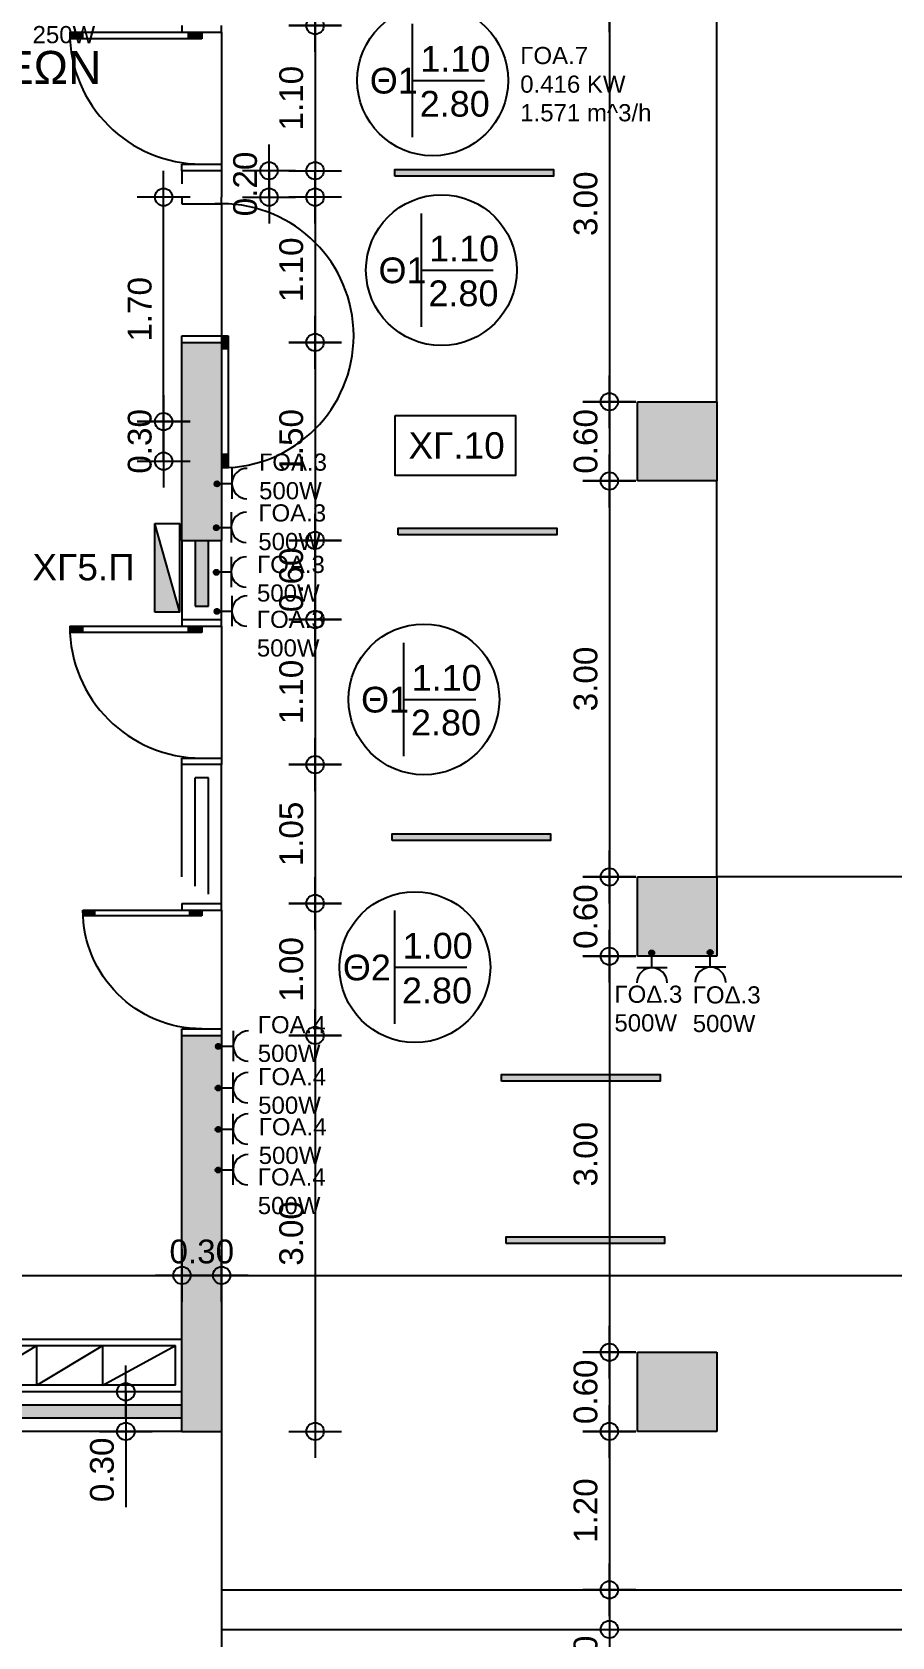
# Model space of a CAD drawing. Header units: metres. Extents: x -11 to 85, y -301 to 135.
# Drawn here: x 20.99 to 27.5, y 13.59 to 25.75 of the extents above; entities that cross this region are included whole.
import ezdxf

# ---------------------------------------------------------------- set-up
doc = ezdxf.new("R2010")
doc.units = ezdxf.units.M
doc.header["$LTSCALE"] = 0.036
doc.header["$PDMODE"] = 2
for name, color, linetype in [('arxitek corofos', 252, 'Continuous'), ('DIMBLK', 252, 'Continuous'), ('electext', 20, 'Continuous'), ('Epipla', 252, 'Continuous'), ('hatch color', 252, 'Continuous'), ('HLEK-SYMBOL', 3, 'Continuous'), ('HLEK_FL001_SYMBOLS', 230, 'Continuous'), ('Parathira', 252, 'Continuous')]:
    doc.layers.add(name, color=color, linetype=linetype)
doc.styles.add('COMU-N', font='arial.ttf')
doc.styles.get("Standard").update_dxf_attribs({"font": 'arial.ttf'})
doc.styles.add('W4MS2', font='W4MS2.shx')
doc.dimstyles.new('CADWDOT', dxfattribs={"dimscale": 0.1, "dimtxt": 1.8, "dimasz": 0.08, "dimexe": 2, "dimexo": 0, "dimgap": 0.09, "dimtad": 0, "dimrnd": 0.001, "dimzin": 0, "dimdsep": 46, "dimtxsty": 'Standard', "dimblk1": 'ARTDIM', "dimblk2": 'ARTDIM', "dimsah": 1, "dimcen": 0.09, "dimdle": 0.05, "dimse1": 1, "dimse2": 1, "dimadec": 0, "dimazin": 0, "dimtfac": 1, "dimtmove": 0, "dimatfit": 3, "dimldrblk": 'ARTDIM', "dimfxl": 2, "dimtvp": 0.9999, "dimtolj": 1, "dimtzin": 0, "dimarcsym": 0})

# ---------------------------------------------------------------- blocks, each defined once
blk = doc.blocks.new('ARTDIM')
at = {"layer": 'DIMBLK'}
for p, q in [((0, -24.9975), (0, 24.9975)), ((-24.9975, 0), (24.9975, 0))]:
    blk.add_line(p, q, dxfattribs=at)
blk.add_circle((0, 0), 8.25, dxfattribs=at)
blk = doc.blocks.new('*D433')
at = {"layer": 'arxitek corofos', "color": 0, "lineweight": -2}
blk.add_line((22.132, 16.329), (22.416, 16.329), dxfattribs=at)
at = {"layer": 'Defpoints', "color": 0, "transparency": 16777216}
for p in [(22.124, 16.329), (22.424, 16.329), (22.424, 16.329)]:
    blk.add_point(p, dxfattribs=at)
at = {"layer": 'arxitek corofos', "color": 0, "lineweight": -2, "xscale": 0.008, "yscale": 0.008, "zscale": 0.008, "rotation": 180}
blk.add_blockref('ARTDIM', (22.124, 16.329), dxfattribs=at)
at = {"layer": 'arxitek corofos', "color": 0, "lineweight": -2, "xscale": 0.008, "yscale": 0.008, "zscale": 0.008}
blk.add_blockref('ARTDIM', (22.424, 16.329), dxfattribs=at)
at = {"layer": 'arxitek corofos', "color": 0, "insert": (22.274, 16.509), "char_height": 0.18, "attachment_point": 5}
blk.add_mtext('\\A1;0.30', dxfattribs=at)
blk = doc.blocks.new('*D434')
at = {"layer": 'arxitek corofos', "color": 0, "lineweight": -2}
blk.add_line((22.432, 16.329), (40.116, 16.329), dxfattribs=at)
at = {"layer": 'Defpoints', "color": 0, "transparency": 16777216}
for p in [(22.424, 16.329), (40.124, 16.329), (40.124, 16.329)]:
    blk.add_point(p, dxfattribs=at)
at = {"layer": 'arxitek corofos', "color": 0, "lineweight": -2, "xscale": 0.008, "yscale": 0.008, "zscale": 0.008, "rotation": 180}
blk.add_blockref('ARTDIM', (22.424, 16.329), dxfattribs=at)
at = {"layer": 'arxitek corofos', "color": 0, "lineweight": -2, "xscale": 0.008, "yscale": 0.008, "zscale": 0.008}
blk.add_blockref('ARTDIM', (40.124, 16.329), dxfattribs=at)
at = {"layer": 'arxitek corofos', "color": 0, "insert": (31.274, 16.509), "char_height": 0.18, "attachment_point": 5}
blk.add_mtext('\\A1;17.70', dxfattribs=at)
blk = doc.blocks.new('*D452')
at = {"layer": 'arxitek corofos', "color": 0, "lineweight": -2}
blk.add_line((25.36, 25.939), (25.36, 22.955), dxfattribs=at)
at = {"layer": 'Defpoints', "color": 0, "transparency": 16777216}
for p in [(25.574, 25.947), (25.36, 22.947), (25.574, 22.947)]:
    blk.add_point(p, dxfattribs=at)
at = {"layer": 'arxitek corofos', "color": 0, "lineweight": -2, "xscale": 0.008, "yscale": 0.008, "zscale": 0.008}
for p, rotation in [((25.36, 25.947), 90), ((25.36, 22.947), 270)]:
    blk.add_blockref('ARTDIM', p, dxfattribs=dict(at, rotation=rotation))
at = {"layer": 'arxitek corofos', "color": 0, "insert": (25.18, 24.447), "char_height": 0.18, "attachment_point": 5, "rotation": 90}
blk.add_mtext('\\A1;3.00', dxfattribs=at)
blk = doc.blocks.new('*D453')
at = {"layer": 'arxitek corofos', "color": 0, "lineweight": -2}
blk.add_line((25.36, 22.939), (25.36, 22.355), dxfattribs=at)
at = {"layer": 'Defpoints', "color": 0, "transparency": 16777216}
for p in [(25.574, 22.947), (25.36, 22.347), (25.574, 22.347)]:
    blk.add_point(p, dxfattribs=at)
at = {"layer": 'arxitek corofos', "color": 0, "lineweight": -2, "xscale": 0.008, "yscale": 0.008, "zscale": 0.008}
for p, rotation in [((25.36, 22.947), 90), ((25.36, 22.347), 270)]:
    blk.add_blockref('ARTDIM', p, dxfattribs=dict(at, rotation=rotation))
at = {"layer": 'arxitek corofos', "color": 0, "insert": (25.18, 22.647), "char_height": 0.18, "attachment_point": 5, "rotation": 90}
blk.add_mtext('\\A1;0.60', dxfattribs=at)
blk = doc.blocks.new('*D454')
at = {"layer": 'arxitek corofos', "color": 0, "lineweight": -2}
blk.add_line((25.36, 22.339), (25.36, 19.355), dxfattribs=at)
at = {"layer": 'Defpoints', "color": 0, "transparency": 16777216}
for p in [(25.574, 22.347), (25.36, 19.347), (25.574, 19.347)]:
    blk.add_point(p, dxfattribs=at)
at = {"layer": 'arxitek corofos', "color": 0, "lineweight": -2, "xscale": 0.008, "yscale": 0.008, "zscale": 0.008}
for p, rotation in [((25.36, 22.347), 90), ((25.36, 19.347), 270)]:
    blk.add_blockref('ARTDIM', p, dxfattribs=dict(at, rotation=rotation))
at = {"layer": 'arxitek corofos', "color": 0, "insert": (25.18, 20.847), "char_height": 0.18, "attachment_point": 5, "rotation": 90}
blk.add_mtext('\\A1;3.00', dxfattribs=at)
blk = doc.blocks.new('*D455')
at = {"layer": 'arxitek corofos', "color": 0, "lineweight": -2}
blk.add_line((25.36, 19.339), (25.36, 18.755), dxfattribs=at)
at = {"layer": 'Defpoints', "color": 0, "transparency": 16777216}
for p in [(25.574, 19.347), (25.36, 18.747), (25.574, 18.747)]:
    blk.add_point(p, dxfattribs=at)
at = {"layer": 'arxitek corofos', "color": 0, "lineweight": -2, "xscale": 0.008, "yscale": 0.008, "zscale": 0.008}
for p, rotation in [((25.36, 19.347), 90), ((25.36, 18.747), 270)]:
    blk.add_blockref('ARTDIM', p, dxfattribs=dict(at, rotation=rotation))
at = {"layer": 'arxitek corofos', "color": 0, "insert": (25.18, 19.047), "char_height": 0.18, "attachment_point": 5, "rotation": 90}
blk.add_mtext('\\A1;0.60', dxfattribs=at)
blk = doc.blocks.new('*D456')
at = {"layer": 'arxitek corofos', "color": 0, "lineweight": -2}
blk.add_line((25.36, 18.739), (25.36, 15.755), dxfattribs=at)
at = {"layer": 'Defpoints', "color": 0, "transparency": 16777216}
for p in [(25.574, 18.747), (25.36, 15.747), (25.574, 15.747)]:
    blk.add_point(p, dxfattribs=at)
at = {"layer": 'arxitek corofos', "color": 0, "lineweight": -2, "xscale": 0.008, "yscale": 0.008, "zscale": 0.008}
for p, rotation in [((25.36, 18.747), 90), ((25.36, 15.747), 270)]:
    blk.add_blockref('ARTDIM', p, dxfattribs=dict(at, rotation=rotation))
at = {"layer": 'arxitek corofos', "color": 0, "insert": (25.18, 17.247), "char_height": 0.18, "attachment_point": 5, "rotation": 90}
blk.add_mtext('\\A1;3.00', dxfattribs=at)
blk = doc.blocks.new('*D457')
at = {"layer": 'arxitek corofos', "color": 0, "lineweight": -2}
blk.add_line((25.36, 15.739), (25.36, 15.155), dxfattribs=at)
at = {"layer": 'Defpoints', "color": 0, "transparency": 16777216}
for p in [(25.574, 15.747), (25.36, 15.147), (25.574, 15.147)]:
    blk.add_point(p, dxfattribs=at)
at = {"layer": 'arxitek corofos', "color": 0, "lineweight": -2, "xscale": 0.008, "yscale": 0.008, "zscale": 0.008}
for p, rotation in [((25.36, 15.747), 90), ((25.36, 15.147), 270)]:
    blk.add_blockref('ARTDIM', p, dxfattribs=dict(at, rotation=rotation))
at = {"layer": 'arxitek corofos', "color": 0, "insert": (25.18, 15.447), "char_height": 0.18, "attachment_point": 5, "rotation": 90}
blk.add_mtext('\\A1;0.60', dxfattribs=at)
blk = doc.blocks.new('*D458')
at = {"layer": 'arxitek corofos', "color": 0, "lineweight": -2}
blk.add_line((25.36, 15.139), (25.36, 13.955), dxfattribs=at)
at = {"layer": 'Defpoints', "color": 0, "transparency": 16777216}
for p in [(25.574, 15.147), (25.36, 13.947), (25.574, 13.947)]:
    blk.add_point(p, dxfattribs=at)
at = {"layer": 'arxitek corofos', "color": 0, "lineweight": -2, "xscale": 0.008, "yscale": 0.008, "zscale": 0.008}
for p, rotation in [((25.36, 15.147), 90), ((25.36, 13.947), 270)]:
    blk.add_blockref('ARTDIM', p, dxfattribs=dict(at, rotation=rotation))
at = {"layer": 'arxitek corofos', "color": 0, "insert": (25.18, 14.547), "char_height": 0.18, "attachment_point": 5, "rotation": 90}
blk.add_mtext('\\A1;1.20', dxfattribs=at)
blk = doc.blocks.new('*D471')
at = {"layer": 'arxitek corofos', "color": 0, "lineweight": -2}
for p, q in [((21.699, 15.439), (21.699, 15.155)), ((21.699, 15.147), (21.699, 14.573))]:
    blk.add_line(p, q, dxfattribs=at)
at = {"layer": 'Defpoints', "color": 0, "transparency": 16777216}
for p in [(22.124, 15.447), (21.699, 15.147), (22.124, 15.147)]:
    blk.add_point(p, dxfattribs=at)
at = {"layer": 'arxitek corofos', "color": 0, "lineweight": -2, "xscale": 0.008, "yscale": 0.008, "zscale": 0.008}
for p, rotation in [((21.699, 15.447), 90), ((21.699, 15.147), 270)]:
    blk.add_blockref('ARTDIM', p, dxfattribs=dict(at, rotation=rotation))
at = {"layer": 'arxitek corofos', "color": 0, "insert": (21.519, 14.856), "char_height": 0.18, "attachment_point": 5, "rotation": 90}
blk.add_mtext('\\A1;0.30', dxfattribs=at)
blk = doc.blocks.new('*D472')
at = {"layer": 'arxitek corofos', "color": 0, "lineweight": -2}
blk.add_line((22.416, 10.561), (14.782, 10.561), dxfattribs=at)
at = {"layer": 'Defpoints', "color": 0, "transparency": 16777216}
for p in [(14.774, 15.147), (22.424, 15.147), (14.774, 10.561)]:
    blk.add_point(p, dxfattribs=at)
at = {"layer": 'arxitek corofos', "color": 0, "lineweight": -2, "xscale": 0.008, "yscale": 0.008, "zscale": 0.008, "rotation": 180.0000000000008}
blk.add_blockref('ARTDIM', (14.774, 10.561), dxfattribs=at)
at = {"layer": 'arxitek corofos', "color": 0, "lineweight": -2, "xscale": 0.008, "yscale": 0.008, "zscale": 0.008}
blk.add_blockref('ARTDIM', (22.424, 10.561), dxfattribs=at)
at = {"layer": 'arxitek corofos', "color": 0, "insert": (18.599, 10.741), "char_height": 0.18, "attachment_point": 5}
blk.add_mtext('\\A1;7.65', dxfattribs=at)
blk = doc.blocks.new('A$C2CDE206A')
at = {"layer": 'Parathira'}
for p, q in [((0, 0), (0, -0.05)), ((0.3, -0.05), (0.3, 0)), ((0, -0.05), (0.3, -0.05)), ((0.3, -0.05), (0.25, -0.05)), ((0, -1.05), (0.3, -1.05)), ((0, -1.1), (0, -1.05)), ((0.3, -1.05), (0.35, -1.05)), ((0.3, -1.05), (0.3, -1.1)), ((0.33, -1.06), (0.3, -1.06)), ((0.31, -1.05), (0.31, -1.15)), ((0.32, -1.05), (0.32, -1.15)), ((0.33, -1.05), (0.33, -1.15)), ((0.34, -1.05), (0.34, -1.15)), ((0.35, -1.05), (0.35, -2.049)), ((0.35, -1.15), (0.3, -1.15)), ((0.35, -1.95), (0.3, -1.95)), ((0.31, -1.95), (0.31, -2.05)), ((0.32, -1.95), (0.32, -2.05)), ((0.33, -1.95), (0.33, -2.05)), ((0.34, -1.95), (0.34, -2.049))]:
    blk.add_line(p, q, dxfattribs=at)
blk.add_arc((0.3, -1.05), 1, 270, 90, dxfattribs=at)
blk = doc.blocks.new('*D478')
at = {"layer": 'arxitek corofos', "color": 0, "lineweight": -2}
blk.add_line((21.985, 22.805), (21.985, 24.489), dxfattribs=at)
at = {"layer": 'Defpoints', "color": 0, "transparency": 16777216}
for p in [(21.985, 24.497), (22.124, 24.497), (22.124, 22.797)]:
    blk.add_point(p, dxfattribs=at)
at = {"layer": 'arxitek corofos', "color": 0, "lineweight": -2, "xscale": 0.008, "yscale": 0.008, "zscale": 0.008}
for p, rotation in [((21.985, 24.497), 90), ((21.985, 22.797), 270)]:
    blk.add_blockref('ARTDIM', p, dxfattribs=dict(at, rotation=rotation))
at = {"layer": 'arxitek corofos', "color": 0, "insert": (21.805, 23.647), "char_height": 0.18, "attachment_point": 5, "rotation": 90}
blk.add_mtext('\\A1;1.70', dxfattribs=at)
blk = doc.blocks.new('*D479')
at = {"layer": 'arxitek corofos', "color": 0, "lineweight": -2}
blk.add_line((21.985, 22.505), (21.985, 22.789), dxfattribs=at)
at = {"layer": 'Defpoints', "color": 0, "transparency": 16777216}
for p in [(21.985, 22.797), (22.124, 22.797), (22.124, 22.497)]:
    blk.add_point(p, dxfattribs=at)
at = {"layer": 'arxitek corofos', "color": 0, "lineweight": -2, "xscale": 0.008, "yscale": 0.008, "zscale": 0.008}
for p, rotation in [((21.985, 22.797), 90), ((21.985, 22.497), 270)]:
    blk.add_blockref('ARTDIM', p, dxfattribs=dict(at, rotation=rotation))
at = {"layer": 'arxitek corofos', "color": 0, "insert": (21.805, 22.647), "char_height": 0.18, "attachment_point": 5, "rotation": 90}
blk.add_mtext('\\A1;0.30', dxfattribs=at)
blk = doc.blocks.new('A$C27552F6E')
at = {"layer": 'Parathira'}
for p, q in [((0, -0.05), (0, 0)), ((0.3, 0), (0.3, -0.05)), ((0.3, -0.05), (0, -0.05)), ((0.15, -0.05), (0.15, -0.095)), ((1.05, -0.05), (0.15, -0.05)), ((0.15, -0.059), (0.24, -0.059)), ((0.15, -0.068), (0.24, -0.068)), ((0.15, -0.077), (0.24, -0.077)), ((0.15, -0.086), (0.24, -0.086)), ((0.15, -0.095), (1.049, -0.095)), ((0.24, -0.095), (0.24, -0.05)), ((0.96, -0.095), (0.96, -0.05)), ((0.96, -0.059), (1.05, -0.059)), ((0.96, -0.068), (1.05, -0.068)), ((0.96, -0.077), (1.05, -0.077)), ((0.96, -0.086), (1.049, -0.086)), ((0.3, -0.95), (0, -0.95)), ((0, -0.95), (0, -1)), ((0.3, -1), (0.3, -0.95))]:
    blk.add_line(p, q, dxfattribs=at)
blk.add_arc((0.15, -0.05), 0.9, 270, 0, dxfattribs=at)
blk = doc.blocks.new('A$C07D551FE')
at = {"layer": 'Parathira'}
for p, q in [((0, -0.05), (0, 0)), ((0.3, 0), (0.3, -0.05)), ((0.3, -0.05), (0, -0.05)), ((0.3, -1.05), (0, -1.05)), ((0, -1.05), (0, -1.1)), ((0.15, -1.05), (0.15, -1)), ((0.15, -1), (1.149, -1)), ((0.15, -1.01), (0.25, -1.01)), ((0.15, -1.02), (0.25, -1.02)), ((0.15, -1.03), (0.25, -1.03)), ((0.15, -1.04), (0.25, -1.04)), ((1.15, -1.05), (0.15, -1.05)), ((0.25, -1), (0.25, -1.05)), ((0.3, -1.1), (0.3, -1.05)), ((1.05, -1), (1.05, -1.05)), ((1.05, -1.01), (1.149, -1.01)), ((1.05, -1.02), (1.15, -1.02)), ((1.05, -1.03), (1.15, -1.03)), ((1.05, -1.04), (1.15, -1.04))]:
    blk.add_line(p, q, dxfattribs=at)
blk.add_arc((0.15, -1.05), 1, 0, 90, dxfattribs=at)
blk = doc.blocks.new('*D509')
at = {"layer": 'arxitek corofos', "color": 0, "lineweight": -2}
blk.add_line((23.132, 26.389), (23.132, 25.805), dxfattribs=at)
at = {"layer": 'Defpoints', "color": 0, "transparency": 16777216}
for p in [(22.527, 26.397), (22.527, 25.797), (23.132, 25.797)]:
    blk.add_point(p, dxfattribs=at)
at = {"layer": 'arxitek corofos', "color": 0, "lineweight": -2, "xscale": 0.008, "yscale": 0.008, "zscale": 0.008}
for p, rotation in [((23.132, 26.397), 90), ((23.132, 25.797), 270)]:
    blk.add_blockref('ARTDIM', p, dxfattribs=dict(at, rotation=rotation))
at = {"layer": 'arxitek corofos', "color": 0, "insert": (22.952, 26.097), "char_height": 0.18, "attachment_point": 5, "rotation": 90}
blk.add_mtext('\\A1;0.60', dxfattribs=at)
blk = doc.blocks.new('*D510')
at = {"layer": 'arxitek corofos', "color": 0, "lineweight": -2}
blk.add_line((23.132, 25.789), (23.132, 24.705), dxfattribs=at)
at = {"layer": 'Defpoints', "color": 0, "transparency": 16777216}
for p in [(22.527, 25.797), (22.527, 24.697), (23.132, 24.697)]:
    blk.add_point(p, dxfattribs=at)
at = {"layer": 'arxitek corofos', "color": 0, "lineweight": -2, "xscale": 0.008, "yscale": 0.008, "zscale": 0.008}
for p, rotation in [((23.132, 25.797), 90), ((23.132, 24.697), 270)]:
    blk.add_blockref('ARTDIM', p, dxfattribs=dict(at, rotation=rotation))
at = {"layer": 'arxitek corofos', "color": 0, "insert": (22.952, 25.247), "char_height": 0.18, "attachment_point": 5, "rotation": 90}
blk.add_mtext('\\A1;1.10', dxfattribs=at)
blk = doc.blocks.new('*D511')
at = {"layer": 'arxitek corofos', "color": 0, "lineweight": -2}
blk.add_line((22.783, 24.689), (22.783, 24.505), dxfattribs=at)
at = {"layer": 'Defpoints', "color": 0, "transparency": 16777216}
for p in [(22.177, 24.697), (22.177, 24.497), (22.783, 24.497)]:
    blk.add_point(p, dxfattribs=at)
at = {"layer": 'arxitek corofos', "color": 0, "lineweight": -2, "xscale": 0.008, "yscale": 0.008, "zscale": 0.008}
for p, rotation in [((22.783, 24.697), 90), ((22.783, 24.497), 270)]:
    blk.add_blockref('ARTDIM', p, dxfattribs=dict(at, rotation=rotation))
at = {"layer": 'arxitek corofos', "color": 0, "insert": (22.603, 24.597), "char_height": 0.18, "attachment_point": 5, "rotation": 90}
blk.add_mtext('\\A1;0.20', dxfattribs=at)
blk = doc.blocks.new('*D512')
at = {"layer": 'arxitek corofos', "color": 0, "lineweight": -2}
blk.add_line((23.132, 24.489), (23.132, 23.405), dxfattribs=at)
at = {"layer": 'Defpoints', "color": 0, "transparency": 16777216}
for p in [(22.527, 24.497), (22.537, 23.397), (23.132, 23.397)]:
    blk.add_point(p, dxfattribs=at)
at = {"layer": 'arxitek corofos', "color": 0, "lineweight": -2, "xscale": 0.008, "yscale": 0.008, "zscale": 0.008}
for p, rotation in [((23.132, 24.497), 90), ((23.132, 23.397), 270)]:
    blk.add_blockref('ARTDIM', p, dxfattribs=dict(at, rotation=rotation))
at = {"layer": 'arxitek corofos', "color": 0, "insert": (22.952, 23.947), "char_height": 0.18, "attachment_point": 5, "rotation": 90}
blk.add_mtext('\\A1;1.10', dxfattribs=at)
blk = doc.blocks.new('*D513')
at = {"layer": 'arxitek corofos', "color": 0, "lineweight": -2}
blk.add_line((23.132, 23.389), (23.132, 21.905), dxfattribs=at)
at = {"layer": 'Defpoints', "color": 0, "transparency": 16777216}
for p in [(22.377, 23.397), (22.377, 21.897), (23.132, 21.897)]:
    blk.add_point(p, dxfattribs=at)
at = {"layer": 'arxitek corofos', "color": 0, "lineweight": -2, "xscale": 0.008, "yscale": 0.008, "zscale": 0.008}
for p, rotation in [((23.132, 23.397), 90), ((23.132, 21.897), 270)]:
    blk.add_blockref('ARTDIM', p, dxfattribs=dict(at, rotation=rotation))
at = {"layer": 'arxitek corofos', "color": 0, "insert": (22.952, 22.647), "char_height": 0.18, "attachment_point": 5, "rotation": 90}
blk.add_mtext('\\A1;1.50', dxfattribs=at)
blk = doc.blocks.new('*D514')
at = {"layer": 'arxitek corofos', "color": 0, "lineweight": -2}
blk.add_line((23.132, 21.889), (23.132, 21.306), dxfattribs=at)
at = {"layer": 'Defpoints', "color": 0, "transparency": 16777216}
for p in [(22.377, 21.897), (22.377, 21.298), (23.132, 21.298)]:
    blk.add_point(p, dxfattribs=at)
at = {"layer": 'arxitek corofos', "color": 0, "lineweight": -2, "xscale": 0.008, "yscale": 0.008, "zscale": 0.008}
for p, rotation in [((23.132, 21.897), 90), ((23.132, 21.298), 270)]:
    blk.add_blockref('ARTDIM', p, dxfattribs=dict(at, rotation=rotation))
at = {"layer": 'arxitek corofos', "color": 0, "insert": (22.952, 21.598), "char_height": 0.18, "attachment_point": 5, "rotation": 90}
blk.add_mtext('\\A1;0.60', dxfattribs=at)
blk = doc.blocks.new('*D515')
at = {"layer": 'arxitek corofos', "color": 0, "lineweight": -2}
blk.add_line((23.132, 21.289), (23.132, 20.206), dxfattribs=at)
at = {"layer": 'Defpoints', "color": 0, "transparency": 16777216}
for p in [(22.527, 21.297), (22.527, 20.198), (23.132, 20.198)]:
    blk.add_point(p, dxfattribs=at)
at = {"layer": 'arxitek corofos', "color": 0, "lineweight": -2, "xscale": 0.008, "yscale": 0.008, "zscale": 0.008}
for p, rotation in [((23.132, 21.297), 90), ((23.132, 20.198), 270)]:
    blk.add_blockref('ARTDIM', p, dxfattribs=dict(at, rotation=rotation))
at = {"layer": 'arxitek corofos', "color": 0, "insert": (22.952, 20.748), "char_height": 0.18, "attachment_point": 5, "rotation": 90}
blk.add_mtext('\\A1;1.10', dxfattribs=at)
blk = doc.blocks.new('*D516')
at = {"layer": 'arxitek corofos', "color": 0, "lineweight": -2}
blk.add_line((23.132, 20.19), (23.132, 19.155), dxfattribs=at)
at = {"layer": 'Defpoints', "color": 0, "transparency": 16777216}
for p in [(22.527, 20.198), (22.527, 19.147), (23.132, 19.147)]:
    blk.add_point(p, dxfattribs=at)
at = {"layer": 'arxitek corofos', "color": 0, "lineweight": -2, "xscale": 0.008, "yscale": 0.008, "zscale": 0.008}
for p, rotation in [((23.132, 20.198), 90), ((23.132, 19.147), 270)]:
    blk.add_blockref('ARTDIM', p, dxfattribs=dict(at, rotation=rotation))
at = {"layer": 'arxitek corofos', "color": 0, "insert": (22.952, 19.673), "char_height": 0.18, "attachment_point": 5, "rotation": 90}
blk.add_mtext('\\A1;1.05', dxfattribs=at)
blk = doc.blocks.new('*D517')
at = {"layer": 'arxitek corofos', "color": 0, "lineweight": -2}
blk.add_line((23.132, 19.139), (23.132, 18.155), dxfattribs=at)
at = {"layer": 'Defpoints', "color": 0, "transparency": 16777216}
for p in [(22.527, 19.147), (22.527, 18.147), (23.132, 18.147)]:
    blk.add_point(p, dxfattribs=at)
at = {"layer": 'arxitek corofos', "color": 0, "lineweight": -2, "xscale": 0.008, "yscale": 0.008, "zscale": 0.008}
for p, rotation in [((23.132, 19.147), 90), ((23.132, 18.147), 270)]:
    blk.add_blockref('ARTDIM', p, dxfattribs=dict(at, rotation=rotation))
at = {"layer": 'arxitek corofos', "color": 0, "insert": (22.952, 18.647), "char_height": 0.18, "attachment_point": 5, "rotation": 90}
blk.add_mtext('\\A1;1.00', dxfattribs=at)
blk = doc.blocks.new('*D518')
at = {"layer": 'arxitek corofos', "color": 0, "lineweight": -2}
blk.add_line((23.132, 18.139), (23.132, 15.155), dxfattribs=at)
at = {"layer": 'Defpoints', "color": 0, "transparency": 16777216}
for p in [(22.527, 18.147), (22.527, 15.147), (23.132, 15.147)]:
    blk.add_point(p, dxfattribs=at)
at = {"layer": 'arxitek corofos', "color": 0, "lineweight": -2, "xscale": 0.008, "yscale": 0.008, "zscale": 0.008}
for p, rotation in [((23.132, 18.147), 90), ((23.132, 15.147), 270)]:
    blk.add_blockref('ARTDIM', p, dxfattribs=dict(at, rotation=rotation))
at = {"layer": 'arxitek corofos', "color": 0, "insert": (22.952, 16.647), "char_height": 0.18, "attachment_point": 5, "rotation": 90}
blk.add_mtext('\\A1;3.00', dxfattribs=at)
blk = doc.blocks.new('*D521')
at = {"layer": 'arxitek corofos', "color": 0, "lineweight": -2}
blk.add_line((18.982, 16.329), (22.116, 16.329), dxfattribs=at)
at = {"layer": 'Defpoints', "color": 0, "transparency": 16777216}
for p in [(22.124, 16.329), (18.974, 15.747), (22.124, 15.747)]:
    blk.add_point(p, dxfattribs=at)
at = {"layer": 'arxitek corofos', "color": 0, "lineweight": -2, "xscale": 0.008, "yscale": 0.008, "zscale": 0.008, "rotation": 180}
blk.add_blockref('ARTDIM', (18.974, 16.329), dxfattribs=at)
at = {"layer": 'arxitek corofos', "color": 0, "lineweight": -2, "xscale": 0.008, "yscale": 0.008, "zscale": 0.008}
blk.add_blockref('ARTDIM', (22.124, 16.329), dxfattribs=at)
at = {"layer": 'arxitek corofos', "color": 0, "insert": (20.549, 16.509), "char_height": 0.18, "attachment_point": 5}
blk.add_mtext('\\A1;3.15', dxfattribs=at)
blk = doc.blocks.new('*D522')
at = {"layer": 'arxitek corofos', "color": 0, "lineweight": -2}
for p, q in [((25.36, 13.939), (25.36, 13.655)), ((25.36, 13.647), (25.36, 13.073))]:
    blk.add_line(p, q, dxfattribs=at)
at = {"layer": 'Defpoints', "color": 0, "transparency": 16777216}
for p in [(25.874, 13.947), (25.36, 13.647), (25.874, 13.647)]:
    blk.add_point(p, dxfattribs=at)
at = {"layer": 'arxitek corofos', "color": 0, "lineweight": -2, "xscale": 0.008, "yscale": 0.008, "zscale": 0.008}
for p, rotation in [((25.36, 13.947), 90), ((25.36, 13.647), 270)]:
    blk.add_blockref('ARTDIM', p, dxfattribs=dict(at, rotation=rotation))
at = {"layer": 'arxitek corofos', "color": 0, "insert": (25.18, 13.356), "char_height": 0.18, "attachment_point": 5, "rotation": 90}
blk.add_mtext('\\A1;0.30', dxfattribs=at)
blk = doc.blocks.new('A$C3C7B00C9')
at = {"layer": 'Epipla'}
for p, q in [((0, 0.6), (0, 0.7)), ((0, 0.7), (3.15, 0.7)), ((0.05, 0.35), (0.05, 0.65)), ((0.05, 0.65), (3.1, 0.65)), ((0.05, 0.35), (0.55, 0.65)), ((0.55, 0.35), (0.55, 0.65)), ((0.55, 0.35), (1.05, 0.65)), ((1.05, 0.35), (1.05, 0.65)), ((1.05, 0.35), (1.55, 0.65)), ((1.55, 0.35), (1.55, 0.65)), ((1.55, 0.35), (2.05, 0.65)), ((2.05, 0.35), (2.05, 0.65)), ((2.05, 0.35), (2.55, 0.65)), ((2.55, 0.35), (2.55, 0.65)), ((2.55, 0.35), (3.1, 0.65)), ((3.1, 0.35), (3.1, 0.65)), ((3.1, 0.35), (0.05, 0.35))]:
    blk.add_line(p, q, dxfattribs=at)
blk = doc.blocks.new('gJ6_a28')
at = {"layer": 'HLEK-SYMBOL', "color": 0, "linetype": 'Continuous'}
for p, q in [((-0.67, 0), (-0.67, 0.19)), ((-0.67, 0.19), (0, 0.19)), ((-0.67, 0), (0, 0.19)), ((0, 0.19), (0, 0)), ((-0.67, 0), (0, 0))]:
    blk.add_line(p, q, dxfattribs=at)
at = {"layer": 'HLEK-SYMBOL', "color": 0}
blk.add_solid([(-0.67, 0.19), (0, 0.19), (-0.67, 0)], dxfattribs=at)
at = {"layer": 'HLEK-SYMBOL', "color": 0, "style": 'W4MS2', "flags": 8}
blk.add_attdef('NODE_NUMBER', (0.018, 0.091), '', height=0.1, dxfattribs=at)
blk.add_attdef('NODE_NUMBER', (0.018, 0.091), '', height=0.1, dxfattribs=at)
blk = doc.blocks.new('gJ6_a14')
at = {"linetype": 'Continuous'}
for p, q in [((-0.1176, 0.1119), (0.113, 0.1119)), ((0, 0.1119), (0, 0))]:
    blk.add_line(p, q, dxfattribs=at)
blk.add_arc((-0.0023, 0.2279), 0.1153, 180, 358.95657, dxfattribs=at)
blk = doc.blocks.new('*X1779')
at = {"color": 0}
for p, q in [((15.598, 2.587), (15.737, 2.727)), ((15.598, 2.622), (15.702, 2.727)), ((15.601, 2.607), (15.609, 2.616)), ((15.604, 2.646), (15.605, 2.647)), ((15.605, 2.559), (15.765, 2.719)), ((15.605, 2.577), (15.614, 2.585)), ((15.609, 2.652), (15.618, 2.66)), ((15.611, 2.547), (15.618, 2.554)), ((15.614, 2.621), (15.623, 2.63)), ((15.617, 2.536), (15.789, 2.707)), ((15.618, 2.59), (15.627, 2.599)), ((15.623, 2.665), (15.631, 2.674)), ((15.623, 2.559), (15.631, 2.568)), ((15.627, 2.634), (15.636, 2.643)), ((15.627, 2.528), (15.636, 2.537)), ((15.631, 2.603), (15.64, 2.612)), ((15.633, 2.516), (15.808, 2.691)), ((15.636, 2.678), (15.645, 2.687)), ((15.636, 2.572), (15.645, 2.581)), ((15.64, 2.647), (15.649, 2.656)), ((15.64, 2.541), (15.649, 2.55)), ((15.645, 2.616), (15.654, 2.625)), ((15.645, 2.51), (15.654, 2.519)), ((15.649, 2.691), (15.658, 2.7)), ((15.649, 2.585), (15.658, 2.594)), ((15.653, 2.501), (15.824, 2.672)), ((15.654, 2.66), (15.662, 2.669)), ((15.654, 2.554), (15.662, 2.563)), ((15.658, 2.63), (15.667, 2.638)), ((15.658, 2.523), (15.667, 2.532)), ((15.662, 2.705), (15.671, 2.714)), ((15.662, 2.599), (15.671, 2.607)), ((15.664, 2.494), (15.671, 2.501)), ((15.667, 2.674), (15.676, 2.683)), ((15.667, 2.568), (15.676, 2.577)), ((15.671, 2.643), (15.68, 2.652)), ((15.671, 2.537), (15.68, 2.546)), ((15.676, 2.718), (15.678, 2.721)), ((15.676, 2.489), (15.836, 2.648)), ((15.676, 2.612), (15.685, 2.621)), ((15.676, 2.506), (15.685, 2.515)), ((15.68, 2.687), (15.689, 2.696)), ((15.68, 2.581), (15.689, 2.59)), ((15.685, 2.656), (15.693, 2.665)), ((15.685, 2.55), (15.693, 2.559)), ((15.689, 2.625), (15.698, 2.634)), ((15.689, 2.519), (15.698, 2.528)), ((15.693, 2.7), (15.702, 2.709)), ((15.693, 2.594), (15.702, 2.603)), ((15.693, 2.488), (15.702, 2.497)), ((15.698, 2.669), (15.707, 2.678)), ((15.698, 2.563), (15.707, 2.572)), ((15.702, 2.638), (15.711, 2.647)), ((15.702, 2.532), (15.711, 2.541)), ((15.705, 2.482), (15.843, 2.62)), ((15.707, 2.714), (15.715, 2.722)), ((15.707, 2.607), (15.715, 2.616)), ((15.707, 2.501), (15.715, 2.51)), ((15.711, 2.683), (15.72, 2.691)), ((15.711, 2.577), (15.72, 2.585)), ((15.715, 2.652), (15.724, 2.66)), ((15.715, 2.546), (15.724, 2.554)), ((15.72, 2.727), (15.721, 2.728)), ((15.72, 2.621), (15.729, 2.63)), ((15.72, 2.515), (15.729, 2.523)), ((15.724, 2.696), (15.733, 2.705)), ((15.724, 2.59), (15.733, 2.599)), ((15.724, 2.484), (15.733, 2.493)), ((15.729, 2.665), (15.738, 2.674)), ((15.729, 2.559), (15.738, 2.568)), ((15.733, 2.634), (15.742, 2.643)), ((15.733, 2.528), (15.742, 2.537)), ((15.738, 2.709), (15.746, 2.718)), ((15.738, 2.603), (15.746, 2.612)), ((15.738, 2.497), (15.746, 2.506)), ((15.741, 2.482), (15.842, 2.584)), ((15.742, 2.678), (15.751, 2.687)), ((15.742, 2.572), (15.751, 2.581)), ((15.746, 2.647), (15.755, 2.656)), ((15.746, 2.541), (15.755, 2.55)), ((15.751, 2.722), (15.752, 2.724)), ((15.751, 2.616), (15.76, 2.625)), ((15.751, 2.51), (15.76, 2.519)), ((15.755, 2.691), (15.764, 2.7)), ((15.755, 2.585), (15.764, 2.594)), ((15.76, 2.66), (15.768, 2.669)), ((15.76, 2.554), (15.768, 2.563)), ((15.764, 2.63), (15.773, 2.638)), ((15.764, 2.523), (15.773, 2.532)), ((15.768, 2.705), (15.777, 2.714)), ((15.768, 2.599), (15.777, 2.607)), ((15.768, 2.493), (15.777, 2.501)), ((15.773, 2.674), (15.782, 2.683)), ((15.773, 2.568), (15.782, 2.577)), ((15.777, 2.643), (15.786, 2.652)), ((15.777, 2.537), (15.786, 2.546)), ((15.782, 2.612), (15.791, 2.621)), ((15.782, 2.506), (15.791, 2.515)), ((15.786, 2.687), (15.795, 2.696)), ((15.786, 2.581), (15.795, 2.59)), ((15.791, 2.656), (15.799, 2.665)), ((15.791, 2.55), (15.799, 2.559)), ((15.795, 2.625), (15.804, 2.634)), ((15.795, 2.519), (15.804, 2.528)), ((15.799, 2.594), (15.808, 2.603)), ((15.804, 2.669), (15.813, 2.678)), ((15.804, 2.563), (15.813, 2.572)), ((15.808, 2.638), (15.817, 2.647)), ((15.808, 2.532), (15.817, 2.541)), ((15.813, 2.607), (15.822, 2.616)), ((15.817, 2.577), (15.826, 2.585)), ((15.822, 2.652), (15.83, 2.66)), ((15.822, 2.546), (15.83, 2.554)), ((15.826, 2.621), (15.835, 2.63)), ((15.83, 2.59), (15.839, 2.599)), ((15.835, 2.559), (15.835, 2.56)), ((15.839, 2.634), (15.84, 2.635)), ((15.844, 2.603), (15.844, 2.603))]:
    blk.add_line(p, q, dxfattribs=at)
blk = doc.blocks.new('GJ6_A78')
at = {"layer": 'HLEK-SYMBOL', "color": 0, "linetype": 'Continuous'}
blk.add_circle((0, 0), 0.0989, dxfattribs=at)
at = {"layer": 'HLEK-SYMBOL', "color": 0, "xscale": 0.8, "yscale": 0.8, "zscale": 0.8}
blk.add_blockref('*X1779', (-12.576, -2.084), dxfattribs=at)
blk = doc.blocks.new('priza')
at = {"layer": 'HLEK_FL001_SYMBOLS', "rotation": 180}
blk.add_blockref('gJ6_a14', (87.4, -100.495), dxfattribs=at)
at = {"layer": 'HLEK_FL001_SYMBOLS', "xscale": 0.1951472641207488, "yscale": 0.1951472641207488, "zscale": 0.1951472641207488}
blk.add_blockref('GJ6_A78', (87.4, -100.495), dxfattribs=at)
blk = doc.blocks.new('lampes fthorismou 120')
at = {"layer": 'hatch color'}
blk.add_hatch(color=181, dxfattribs=at).paths.add_polyline_path([(84.181, -99.264), (84.181, -99.214), (85.381, -99.214), (85.381, -99.264)])
at = {"layer": 'HLEK_FL001_SYMBOLS'}
blk.add_lwpolyline([(84.181, -99.264), (84.181, -99.214), (85.381, -99.214), (85.381, -99.264)], close=True, dxfattribs=at)

msp = doc.modelspace()

# ---------------------------------------------------------------- hatches: boundary and pattern name
at = {"layer": 'arxitek corofos'}
for points in [[(22.124, 21.897), (22.424, 21.897), (22.424, 23.397), (22.124, 23.397)], [(25.574, 22.347), (26.174, 22.347), (26.174, 22.947), (25.574, 22.947)], [(22.224, 21.398), (22.324, 21.398), (22.324, 21.897), (22.224, 21.897)], [(26.174, 19.347), (25.574, 19.347), (25.574, 18.747), (26.174, 18.747)], [(22.124, 15.147), (22.174, 15.147), (22.424, 15.147), (22.424, 18.147), (22.124, 18.147)], [(25.574, 15.147), (26.174, 15.147), (26.174, 15.747), (25.574, 15.747)], [(22.124, 15.347), (18.974, 15.347), (18.974, 15.247), (22.124, 15.247)]]:
    msp.add_hatch(color=256, dxfattribs=at).paths.add_polyline_path(points)

# ---------------------------------------------------------------- linework, layer by layer
for p, q in [((26.174, 22.947), (26.174, 25.947)), ((23.868, 25.81), (23.868, 24.952)), ((22.424, 25.747), (22.424, 24.747)), ((23.868, 25.381), (24.414, 25.381)), ((22.424, 24.697), (22.124, 24.697)), ((22.124, 24.697), (22.124, 24.597)), ((22.424, 24.697), (22.424, 24.497)), ((22.424, 24.447), (22.424, 23.447)), ((23.934, 24.373), (23.934, 23.515)), ((23.934, 23.944), (24.48, 23.944)), ((22.124, 23.397), (22.424, 23.397)), ((22.124, 21.897), (22.124, 23.397)), ((22.424, 23.397), (22.424, 21.897)), ((25.574, 22.947), (26.174, 22.947)), ((25.574, 22.347), (25.574, 22.947)), ((26.174, 22.947), (26.174, 22.347)), ((26.174, 22.347), (25.574, 22.347)), ((26.174, 19.347), (26.174, 22.347)), ((22.124, 21.897), (22.424, 21.897)), ((22.124, 21.897), (22.124, 21.298)), ((22.224, 21.897), (22.224, 21.398)), ((22.324, 21.398), (22.324, 21.897)), ((22.424, 21.298), (22.424, 21.897)), ((22.224, 21.398), (22.324, 21.398)), ((22.124, 21.298), (22.424, 21.298)), ((22.424, 21.248), (22.424, 20.248)), ((23.802, 21.121), (23.802, 20.263)), ((23.802, 20.692), (24.348, 20.692)), ((22.124, 19.347), (22.124, 20.198)), ((22.424, 20.198), (22.124, 20.198)), ((22.424, 19.147), (22.424, 20.198)), ((22.224, 19.277), (22.224, 20.098)), ((22.324, 20.098), (22.224, 20.098)), ((22.324, 19.217), (22.324, 20.098)), ((25.574, 18.747), (25.574, 19.347)), ((25.574, 19.347), (26.174, 19.347)), ((26.174, 19.347), (26.174, 18.747)), ((29.174, 19.347), (26.174, 19.347)), ((22.124, 19.147), (22.424, 19.147)), ((22.424, 19.097), (22.424, 18.197)), ((23.734, 19.093), (23.734, 18.235)), ((26.174, 18.747), (25.574, 18.747)), ((23.734, 18.664), (24.28, 18.664)), ((22.124, 18.147), (22.424, 18.147)), ((22.124, 15.147), (22.124, 18.147)), ((22.424, 18.147), (22.424, 15.147)), ((25.574, 15.747), (26.174, 15.747)), ((25.574, 15.147), (25.574, 15.747)), ((26.174, 15.747), (26.174, 15.147)), ((22.124, 15.447), (18.974, 15.447)), ((22.124, 15.347), (18.974, 15.347)), ((22.124, 15.247), (18.974, 15.247)), ((22.124, 15.147), (18.974, 15.147)), ((22.124, 15.147), (22.424, 15.147)), ((22.424, 15.147), (22.424, 12.447)), ((26.174, 15.147), (25.574, 15.147)), ((22.424, 13.947), (40.124, 13.947)), ((22.424, 13.647), (40.124, 13.647))]:
    msp.add_line(p, q, dxfattribs=at)
for centre in [(24.022, 25.381), (24.088, 23.944), (23.956, 20.692), (23.888, 18.664)]:
    msp.add_circle(centre, 0.571, dxfattribs=at)
at = {"layer": 'electext'}
msp.add_lwpolyline([(23.738, 22.844), (24.65, 22.844), (24.65, 22.389), (23.738, 22.389)], close=True, dxfattribs=at)

# ---------------------------------------------------------------- block references
at = {"layer": 'arxitek corofos', "rotation": 180}
for p in [(22.424, 24.697), (22.424, 20.198)]:
    msp.add_blockref('A$C07D551FE', p, dxfattribs=at)
at = {"layer": 'arxitek corofos'}
for name, p in [('A$C2CDE206A', (22.124, 24.497)), ('A$C3C7B00C9', (18.974, 15.147))]:
    msp.add_blockref(name, p, dxfattribs=at)
at = {"layer": 'arxitek corofos', "xscale": -1}
msp.add_blockref('A$C27552F6E', (22.424, 19.147), dxfattribs=at)
at = {"layer": 'HLEK_FL001_SYMBOLS'}
for name, p in [('lampes fthorismou 120', (-60.445, 123.921)), ('lampes fthorismou 120', (-60.419, 121.203)), ('lampes fthorismou 120', (-60.466, 118.888)), ('priza', (-61.72, 119.267)), ('priza', (-61.277, 119.271)), ('lampes fthorismou 120', (-59.637, 117.065)), ('lampes fthorismou 120', (-59.603, 115.835))]:
    msp.add_blockref(name, p, dxfattribs=at)
for name, p, rotation in [('priza', (-78.105, -65.075), 89.99999999999999), ('gJ6_a28', (22.108, 22.024), 90), ('priza', (-78.11, -65.407), 89.99999999999999), ('priza', (-78.111, -65.745), 89.99999999999999), ('priza', (-78.105, -66.041), 89.99999999999999), ('priza', (-78.095, -69.336), 89.99999999999999), ('priza', (-78.097, -69.652), 89.99999999999999), ('priza', (-78.097, -69.965), 89.99999999999999), ('priza', (-78.097, -70.273), 89.99999999999999)]:
    msp.add_blockref(name, p, dxfattribs=dict(at, rotation=rotation))

# ---------------------------------------------------------------- texts
at = {"layer": 'arxitek corofos', "style": 'COMU-N'}
for s, height, p in [('ΑΙΘΟΥΣΑ ΠΟΛΛΑΠΛΩΝ ΧΡΗΣΕΩΝ', 0.25, (15.863, 25.355)), ('1.10', 0.195, (23.929, 25.447)), ('Θ1', 0.195, (23.546, 25.282)), ('2.80', 0.195, (23.924, 25.107)), ('1.10', 0.195, (23.995, 24.01)), ('Θ1', 0.195, (23.612, 23.845)), ('2.80', 0.195, (23.99, 23.671)), ('1.10', 0.195, (23.863, 20.758)), ('Θ1', 0.195, (23.48, 20.593)), ('2.80', 0.195, (23.858, 20.419)), ('1.00', 0.195, (23.795, 18.729)), ('Θ2', 0.195, (23.342, 18.564)), ('2.80', 0.195, (23.79, 18.39))]:
    msp.add_text(s, height=height, dxfattribs=at).set_placement(p)
at = {"layer": 'electext', "style": 'COMU-N'}
for s, p in [('ΧΓ.10', (23.839, 22.516)), ('ΧΓ5.Π', (20.992, 21.594))]:
    msp.add_text(s, height=0.2, dxfattribs=at).set_placement(p)
at = {"layer": 'HLEK_FL001_SYMBOLS', "char_height": 0.13, "attachment_point": 1, "style": 'COMU-N'}
for s, width, heights, insert in [('ΧΓ5.4\\P250W', 0.50566, [0], (20.993, 26.01)), ('ΓOA.7\\P0.416 KW\\P1.571 m^ 3/h', 1.03777, [0.72], (24.685, 25.635)), ('ΓΟΑ.3\\P500W', 0.06119, [0], (22.708, 22.555)), ('ΓΟΑ.3\\P500W', 0.06119, [0], (22.702, 22.17)), ('ΓΟΑ.3\\P500W', 0.06119, [0], (22.692, 21.78)), ('ΓΟΑ.3\\P500W', 0.06119, [0], (22.691, 21.364)), ('ΓΟΔ.3\\P500W', 0.18955, [0], (25.398, 18.524)), ('ΓΟΔ.3\\P500W', 0.18955, [0], (25.991, 18.519)), ('ΓΟΑ.4\\P500W', 0.25378, [0], (22.698, 18.293)), ('ΓΟΑ.4\\P500W', 0.25378, [0], (22.701, 17.9)), ('ΓΟΑ.4\\P500W', 0.25378, [0], (22.705, 17.52)), ('ΓΟΑ.4\\P500W', 0.25378, [0], (22.698, 17.14))]:
    msp.add_mtext_dynamic_manual_height_columns(s, width=width, gutter_width=0.65, heights=heights, dxfattribs=dict(at, insert=insert))

# ---------------------------------------------------------------- dimensions: what is measured, and where the dimension line sits
at = {"layer": 'arxitek corofos'}
for base, p1, p2, picture, middle in [((23.132, 25.797), (22.527, 26.397), (22.527, 25.797), '*D509', (23.132, 26.097)), ((22.783, 24.497), (22.177, 24.697), (22.177, 24.497), '*D511', (22.783, 24.597)), ((25.36, 22.347), (25.574, 22.947), (25.574, 22.347), '*D453', (25.36, 22.647)), ((21.985, 22.797), (22.124, 22.497), (22.124, 22.797), '*D479', (21.985, 22.647)), ((23.132, 21.298), (22.377, 21.897), (22.377, 21.298), '*D514', (23.132, 21.598)), ((25.36, 18.747), (25.574, 19.347), (25.574, 18.747), '*D455', (25.36, 19.047)), ((25.36, 15.147), (25.574, 15.747), (25.574, 15.147), '*D457', (25.36, 15.447))]:
    dim = msp.add_linear_dim(base=base, p1=p1, p2=p2, angle=90, dimstyle='CADWDOT', dxfattribs=at)
    dim.commit()
    dim.dimension.update_dxf_attribs({"geometry": picture, "text_midpoint": middle, "dimtype": 160})
for base, p1, p2, picture, middle in [((25.36, 22.947), (25.574, 25.947), (25.574, 22.947), '*D452', (25.18, 24.447)), ((23.132, 24.697), (22.527, 25.797), (22.527, 24.697), '*D510', (22.952, 25.247)), ((21.985, 24.497), (22.124, 22.797), (22.124, 24.497), '*D478', (21.805, 23.647)), ((23.132, 23.397), (22.527, 24.497), (22.537, 23.397), '*D512', (22.952, 23.947)), ((23.132, 21.897), (22.377, 23.397), (22.377, 21.897), '*D513', (22.952, 22.647)), ((25.36, 19.347), (25.574, 22.347), (25.574, 19.347), '*D454', (25.18, 20.847)), ((23.132, 20.198), (22.527, 21.297), (22.527, 20.198), '*D515', (22.952, 20.748)), ((23.132, 19.147), (22.527, 20.198), (22.527, 19.147), '*D516', (22.952, 19.673)), ((23.132, 18.147), (22.527, 19.147), (22.527, 18.147), '*D517', (22.952, 18.647)), ((25.36, 15.747), (25.574, 18.747), (25.574, 15.747), '*D456', (25.18, 17.247)), ((23.132, 15.147), (22.527, 18.147), (22.527, 15.147), '*D518', (22.952, 16.647)), ((21.699, 15.147), (22.124, 15.447), (22.124, 15.147), '*D471', (21.519, 14.856)), ((25.36, 13.947), (25.574, 15.147), (25.574, 13.947), '*D458', (25.18, 14.547)), ((25.36, 13.647), (25.874, 13.947), (25.874, 13.647), '*D522', (25.18, 13.356))]:
    dim = msp.add_linear_dim(base=base, p1=p1, p2=p2, angle=90, dimstyle='CADWDOT', dxfattribs=at)
    dim.commit()
    dim.dimension.update_dxf_attribs({"geometry": picture, "text_midpoint": middle})
for base, p1, p2, picture, middle in [((22.124, 16.329), (18.974, 15.747), (22.124, 15.747), '*D521', (20.549, 16.509)), ((40.124, 16.329), (22.424, 16.329), (40.124, 16.329), '*D434', (31.274, 16.509))]:
    dim = msp.add_linear_dim(base=base, p1=p1, p2=p2, dimstyle='CADWDOT', dxfattribs=at)
    dim.commit()
    dim.dimension.update_dxf_attribs({"geometry": picture, "text_midpoint": middle})
dim = msp.add_linear_dim(base=(22.424, 16.329), p1=(22.124, 16.329), p2=(22.424, 16.329), dimstyle='CADWDOT', dxfattribs=at)
dim.commit()
dim.dimension.update_dxf_attribs({"geometry": '*D433', "text_midpoint": (22.274, 16.329), "dimtype": 160})
dim = msp.add_aligned_dim(p1=(22.424, 15.147), p2=(14.774, 15.147), distance=4.586, dimstyle='CADWDOT', dxfattribs=at)
dim.commit()
dim.dimension.update_dxf_attribs({"geometry": '*D472', "text_midpoint": (18.599, 10.741)})

doc.saveas('drawing.dxf')
